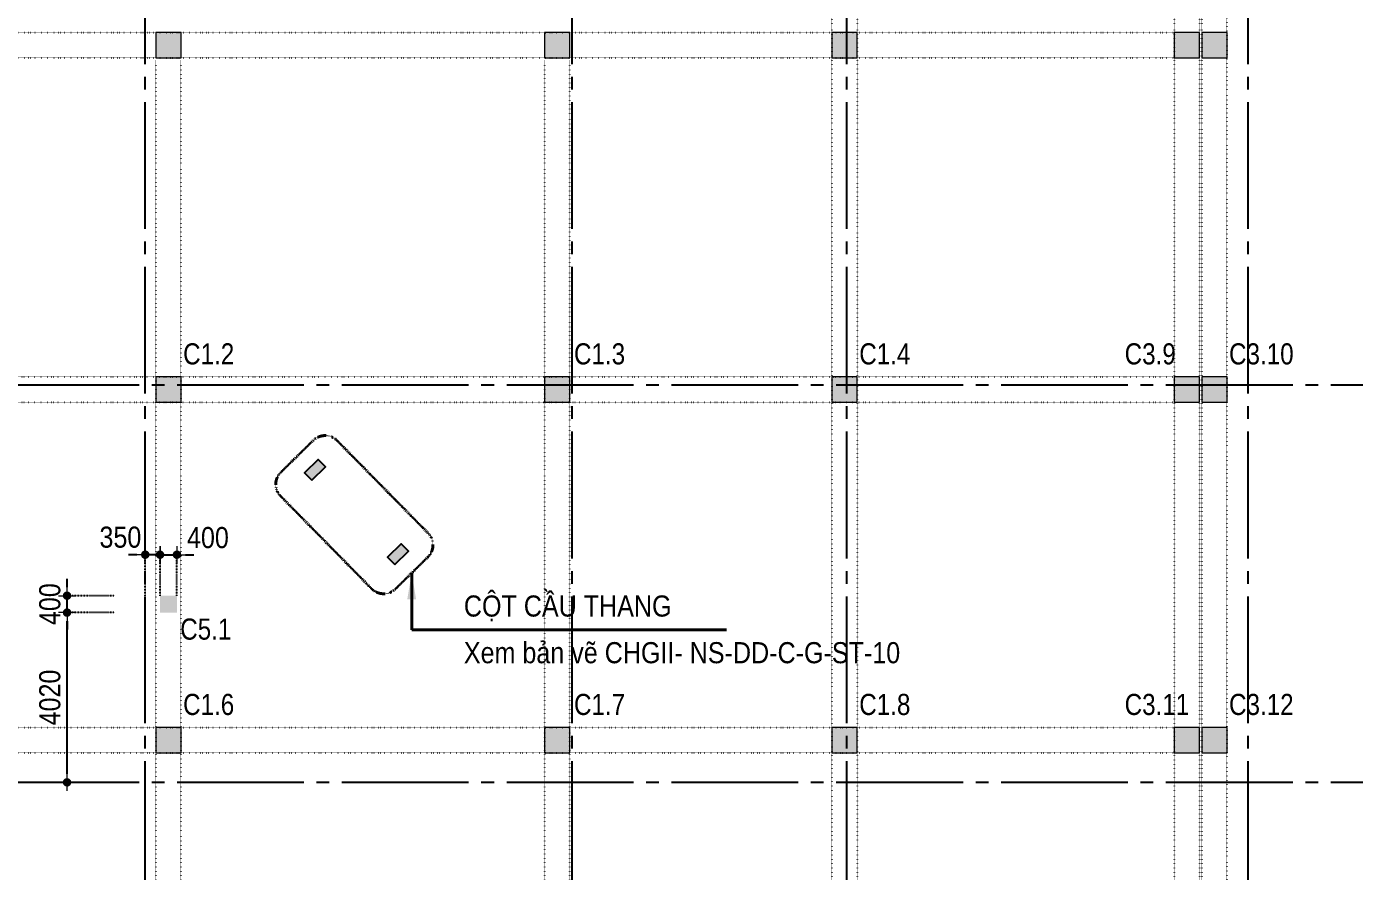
# Model space of a CAD drawing. Header units: millimetres. Extents: x -3973692 to -2843767, y 592734 to 838475.
# Drawn here: x -3706753 to -3675332, y 714622 to 734625 of the extents above; entities that cross this region are included whole.
import ezdxf
from ezdxf.enums import TextEntityAlignment as Align

# ---------------------------------------------------------------- set-up
doc = ezdxf.new("R2010")
doc.units = ezdxf.units.MM
doc.header["$MEASUREMENT"] = 0
doc.header["$PDMODE"] = 3
doc.header["$PDSIZE"] = -20
for name, pattern in [('CHG_XX_Cot_Ham 1$0$$AUDIT_BAD_LTYPE3', [0]), ('CHG_XX_Luoi truc$0$MB_Luoi truc$0$Center101', [13, 10, -1, 1, -1]), ('DIVIDE2', [15.875, 6.35, -3.175, 0, -3.175, 0, -3.175]), ('DOT2', [0.125, 0, -0.125]), ('HIDDEN5', [2.8375, 1.25, -1.5875])]:
    doc.linetypes.add(name, pattern=pattern)
doc.layers.get('0').update_dxf_attribs({"lineweight": 9})
doc.layers.get('Defpoints').update_dxf_attribs({"color": 10, "lineweight": 0})
for name, color, linetype, lineweight in [("'S_General_Dim_1", 1, 'Continuous', 18), ("'S_General_Divide_3 Intermediate", 3, 'DIVIDE2', 40), ("'S_General_Text_2_Normal", 2, 'Continuous', 25), ('CHG_XX_Cot_Ham 1$0$Ap0302_PC', 150, 'Continuous', 9), ('CHG_XX_Cot_Ham 1$0$Ap0302_PC @ 1', 150, 'Continuous', 9), ('CHG_XX_Cot_Ham 1$0$Ap0302_PC @ 150 VP1', 150, 'Continuous', 9), ('CHG_XX_Cot_Ham 1$0$Ap0302_PC @ 150 VP2', 150, 'Continuous', 9), ('CHG_XX_Cot_Ham 1$0$Ap0302_PC @ 150 VP3', 150, 'Continuous', 9), ('CHG_XX_Cot_Ham 1$0$Ap0302_PC @ 150 VP4', 150, 'Continuous', 9), ('CHG_XX_Cot_Ham 1$0$Ap0302_PC @ 150 VP5', 150, 'Continuous', 9), ('CHG_XX_Cot_Ham 1$0$Ap0302_PC @ 150 VP6', 150, 'Continuous', 9), ('CHG_XX_Cot_Ham 1$0$Ap0302_PC @ 150 VP7', 150, 'Continuous', 9), ('CHG_XX_Cot_Ham 1$0$Ap0302_PC @ 150 VP8', 150, 'Continuous', 9), ('CHG_XX_Cot_Ham 1$0$Ap0302_PC @ 150 VP9', 150, 'Continuous', 9), ('CHG_XX_Cot_Ham 1$0$Ap0302_PC @ 150 VPModel', 150, 'Continuous', 9), ('CHG_XX_Cot_Ham 1$0$Ap0311_H', 8, 'Continuous', 15), ('CHG_XX_Cot_Ham 1$0$KTV', 47, 'Continuous', 9), ('CHG_XX_Cot_Ham 1$0$Start hatch', 8, 'Continuous', 25), ('TEXT', 7, 'Continuous', 15)]:
    doc.layers.add(name, color=color, linetype=linetype, lineweight=lineweight)
for name, color, linetype in [('CHG_XX_Cot_Ham 1$0$$AUDIT_BAD_LAYER1', 7, 'Continuous'), ('CHG_XX_Cot_Ham 1$0$mb_cot tang 1-3$0$Concrete Line', 6, 'Continuous'), ('CHG_XX_Luoi truc$0$Grid', 34, 'Continuous'), ('CHG_XX_Luoi truc$0$Grid Line', 251, 'CHG_XX_Luoi truc$0$MB_Luoi truc$0$Center101'), ('dim', 1, 'Continuous')]:
    doc.layers.add(name, color=color, linetype=linetype)
doc.styles.add('arial', font='arial.ttf', dxfattribs={"width": 0.85})
doc.styles.add('CHG_XX_Luoi truc$0$MB_Luoi truc$0$Grid A-F$0$VNI-HelveCB', font='')
doc.styles.add('TTP-HelCon', font='')
doc.styles.get('CHG_XX_Luoi truc$0$MB_Luoi truc$0$Grid A-F$0$VNI-HelveCB').set_extended_font_data('VNI-Helve-Condense', bold=True)
doc.styles.get('TTP-HelCon').set_extended_font_data('VNI-Helve-Condense')
doc.dimstyles.new('200', dxfattribs={"dimscale": 200, "dimtxt": 2.5, "dimasz": 1, "dimexe": 0, "dimexo": 0, "dimgap": 0.75, "dimtad": 1, "dimdec": 0, "dimrnd": 10, "dimzin": 9, "dimdsep": 46, "dimtxsty": 'arial', "dimblk1": 'DIMDOT', "dimblk2": 'DIMDOT', "dimsah": 1, "dimcen": 2, "dimdle": 3, "dimclre": 8, "dimclrt": 2, "dimadec": 0, "dimazin": 0, "dimtfac": 1, "dimtdec": 0, "dimtix": 1, "dimtmove": 2, "dimatfit": 3, "dimldrblk": 'DIMPIJL', "dimfxl": 1, "dimtvp": 1.8, "dimtolj": 1, "dimtzin": 0, "dimarcsym": 0})
doc.dimstyles.new('RHE_50', dxfattribs={"dimscale": 50, "dimtxt": 2.5, "dimasz": 1, "dimexe": 0, "dimexo": 0, "dimgap": 0.75, "dimtad": 1, "dimdec": 0, "dimzin": 9, "dimdsep": 46, "dimtxsty": 'arial', "dimblk1": 'DIMDOT', "dimblk2": 'DIMDOT', "dimsah": 1, "dimcen": 2, "dimdle": 3, "dimclre": 8, "dimclrt": 2, "dimadec": 0, "dimazin": 0, "dimtfac": 1, "dimtdec": 0, "dimtix": 1, "dimtmove": 2, "dimatfit": 3, "dimldrblk": 'DIMPIJL', "dimfxl": 1, "dimtvp": 1.8, "dimtolj": 1, "dimtzin": 0, "dimarcsym": 0})

# ---------------------------------------------------------------- blocks, each defined once
blk = doc.blocks.new('*U2841')
at = {"layer": 'CHG_XX_Luoi truc$0$Grid Line'}
blk.add_line((0, 0), (0, 608), dxfattribs=at)
at = {"layer": 'CHG_XX_Luoi truc$0$Grid', "lineweight": -2, "style": 'CHG_XX_Luoi truc$0$MB_Luoi truc$0$Grid A-F$0$VNI-HelveCB'}
for tag, p in [('GRIDSUB', (0, 617)), ('GRID', (0, -9))]:
    blk.add_attdef(tag, text='', height=5, dxfattribs=at).set_placement(p, align=Align.MIDDLE)
blk = doc.blocks.new('*U2846')
at = {"layer": 'CHG_XX_Luoi truc$0$Grid Line'}
blk.add_line((0, 0), (0, 608), dxfattribs=at)
at = {"layer": 'CHG_XX_Luoi truc$0$Grid', "lineweight": -2, "style": 'CHG_XX_Luoi truc$0$MB_Luoi truc$0$Grid A-F$0$VNI-HelveCB'}
for tag, p in [('GRIDSUB', (0, 617)), ('GRID', (0, -9))]:
    blk.add_attdef(tag, text='', height=5, dxfattribs=at).set_placement(p, align=Align.MIDDLE)
blk = doc.blocks.new('*U2843')
at = {"layer": 'CHG_XX_Luoi truc$0$Grid Line'}
blk.add_line((0, 0), (0, 438), dxfattribs=at)
at = {"layer": 'CHG_XX_Luoi truc$0$Grid', "lineweight": -2, "style": 'CHG_XX_Luoi truc$0$MB_Luoi truc$0$Grid A-F$0$VNI-HelveCB'}
for tag, p in [('GRIDSUB', (0, 447)), ('GRID', (0, -9))]:
    blk.add_attdef(tag, text='', height=5, dxfattribs=at).set_placement(p, align=Align.MIDDLE)
blk = doc.blocks.new('CHG_XX_Luoi truc')
at = {"layer": 'CHG_XX_Luoi truc$0$Grid', "xscale": 300, "yscale": 300, "zscale": 300}
for name, p in [('*U2841', (44550, -12747)), ('*U2841', (54650, -12747)), ('*U2846', (61150, -12747)), ('*U2841', (70650, -12747))]:
    blk.add_blockref(name, p, dxfattribs=at)
at = {"layer": 'CHG_XX_Luoi truc$0$Grid', "xscale": 300.0000000000013, "yscale": 300.0000000000013, "zscale": 300.0000000000013, "rotation": 90}
for p in [(110703, 116150), (110703, 106750)]:
    blk.add_blockref('*U2843', p, dxfattribs=at)
blk = doc.blocks.new('*U3242')
at = {"layer": 'CHG_XX_Cot_Ham 1$0$Ap0302_PC @ 1'}
h = blk.add_hatch(color=50, dxfattribs=at)
h.dxf.hatch_style = 1
h.paths.add_polyline_path([(-300, -300), (-300, 300), (300, 300), (300, -300)])
at = {"layer": 'CHG_XX_Cot_Ham 1$0$Ap0302_PC @ 150 VP1'}
h = blk.add_hatch(color=50, dxfattribs=at)
h.dxf.hatch_style = 1
h.paths.add_polyline_path([(-300, -300), (-300, 300), (300, 300), (300, -300)])
at = {"layer": 'CHG_XX_Cot_Ham 1$0$Ap0302_PC @ 150 VP2'}
h = blk.add_hatch(color=50, dxfattribs=at)
h.dxf.hatch_style = 1
h.paths.add_polyline_path([(-300, -300), (-300, 300), (300, 300), (300, -300)])
at = {"layer": 'CHG_XX_Cot_Ham 1$0$Ap0302_PC @ 150 VP3'}
h = blk.add_hatch(color=50, dxfattribs=at)
h.dxf.hatch_style = 1
h.paths.add_polyline_path([(-300, -300), (-300, 300), (300, 300), (300, -300)])
at = {"layer": 'CHG_XX_Cot_Ham 1$0$Ap0302_PC @ 150 VP4'}
h = blk.add_hatch(color=50, dxfattribs=at)
h.dxf.hatch_style = 1
h.paths.add_polyline_path([(-300, -300), (-300, 300), (300, 300), (300, -300)])
at = {"layer": 'CHG_XX_Cot_Ham 1$0$Ap0302_PC @ 150 VP5'}
h = blk.add_hatch(color=50, dxfattribs=at)
h.dxf.hatch_style = 1
h.paths.add_polyline_path([(-300, -300), (-300, 300), (300, 300), (300, -300)])
at = {"layer": 'CHG_XX_Cot_Ham 1$0$Ap0302_PC @ 150 VP6'}
h = blk.add_hatch(color=50, dxfattribs=at)
h.dxf.hatch_style = 1
h.paths.add_polyline_path([(-300, -300), (-300, 300), (300, 300), (300, -300)])
at = {"layer": 'CHG_XX_Cot_Ham 1$0$Ap0302_PC @ 150 VP7'}
h = blk.add_hatch(color=50, dxfattribs=at)
h.dxf.hatch_style = 1
h.paths.add_polyline_path([(-300, -300), (-300, 300), (300, 300), (300, -300)])
at = {"layer": 'CHG_XX_Cot_Ham 1$0$Ap0302_PC @ 150 VP8'}
h = blk.add_hatch(color=50, dxfattribs=at)
h.dxf.hatch_style = 1
h.paths.add_polyline_path([(-300, -300), (-300, 300), (300, 300), (300, -300)])
at = {"layer": 'CHG_XX_Cot_Ham 1$0$Ap0302_PC @ 150 VP9'}
h = blk.add_hatch(color=50, dxfattribs=at)
h.dxf.hatch_style = 1
h.paths.add_polyline_path([(-300, -300), (-300, 300), (300, 300), (300, -300)])
at = {"layer": 'CHG_XX_Cot_Ham 1$0$Ap0302_PC @ 150 VPModel'}
h = blk.add_hatch(color=50, dxfattribs=at)
h.dxf.hatch_style = 1
h.paths.add_polyline_path([(-300, -300), (-300, 300), (300, 300), (300, -300)])
blk = doc.blocks.new('CHG_XX_Cot_Ham 1$0$HoBoi_C600x600')
at = {"layer": 'CHG_XX_Cot_Ham 1$0$Ap0302_PC'}
blk.add_lwpolyline([(300, -300), (300, 300), (-300, 300), (-300, -300)], close=True, dxfattribs=at)
blk.add_blockref('*U3242', (0, 0), dxfattribs=at)
blk = doc.blocks.new('CHG_XX_Cot_Ham 1')
at = {"layer": 'CHG_XX_Cot_Ham 1$0$Ap0311_H'}
h = blk.add_hatch(color=256, dxfattribs=at)
h.dxf.hatch_style = 1
h.paths.add_polyline_path([(99639.2, 163400), (-10900, 163400), (-10900, 85450), (-300, 85450), (-300, 84050), (32350, 84050), (32350, -9000), (103575.5, -9000), (106050, -6022), (106050, 158254.3)])
h.paths.add_polyline_path([(99533.7, 163100), (105750, 158110.4), (105750, 90450), (105650, 90450), (105650, 90450), (105750, 90450), (105750, 13850), (105750, 13825.9), (105750, -5913.6), (103434.7, -8700), (93600, -8700), (32650, -8700), (32650, 84350), (0, 84350), (0, 85750), (-10600, 85750), (-10600, 163100), (93600, 163100)], flags=16)
at = {"layer": 'CHG_XX_Cot_Ham 1$0$KTV'}
h = blk.add_hatch(color=256, dxfattribs=at)
h.paths.add_polyline_path([(48641.1, 114396), (48816.3, 114217.7), (48495.4, 113902.2), (48320.1, 114080.5)])
h.paths.add_polyline_path([(50603.8, 112399.1), (50779, 112220.8), (50457.1, 111906.3), (50282.9, 112083.6)])
at = {"layer": 'CHG_XX_Cot_Ham 1$0$Start hatch'}
h = blk.add_hatch(color=2, dxfattribs=at)
h.dxf.hatch_style = 1
h.paths.add_polyline_path([(44899.8, 110768.9), (45299.8, 110768.9), (45299.8, 111168.9), (44899.8, 111168.9)])
at = {"layer": 'CHG_XX_Cot_Ham 1$0$$AUDIT_BAD_LAYER1', "linetype": 'CHG_XX_Cot_Ham 1$0$$AUDIT_BAD_LTYPE3'}
for points in [[(48495.4, 113902.2), (48816.3, 114217.7), (48641.1, 114396), (48320.1, 114080.5), (48495.4, 113902.2)], [(50457, 111906.2), (50779, 112220.8), (50603.8, 112399.1), (50282.9, 112083.6), (50457, 111906.2)], [(50458.1, 111905.3), (50779, 112220.8), (50603.8, 112399.1), (50282.9, 112083.6), (50458.1, 111905.3)]]:
    blk.add_lwpolyline(points, dxfattribs=at)
at = {"layer": 'CHG_XX_Cot_Ham 1$0$Ap0302_PC'}
for points in [[(48641.1, 114396), (48816.3, 114217.7), (48495.4, 113902.2), (48320.1, 114080.5), (48641.1, 114396)], [(50603.8, 112399.1), (50779, 112220.8), (50457.1, 111906.3), (50282.9, 112083.6), (50603.8, 112399.1)], [(50603.8, 112399.1), (50779, 112220.8), (50458.1, 111905.3), (50282.9, 112083.6), (50603.8, 112399.1)]]:
    blk.add_lwpolyline(points, dxfattribs=at)
blk.add_blockref('CHG_XX_Cot_Ham 1$0$HoBoi_C600x600', (45100, 107750), dxfattribs=at)
at = {"layer": 'CHG_XX_Cot_Ham 1$0$mb_cot tang 1-3$0$Concrete Line'}
for name, p in [('CHG_XX_Luoi truc', (0, 0)), ('CHG_XX_Cot_Ham 1$0$HoBoi_C600x600', (45100, 124200)), ('CHG_XX_Cot_Ham 1$0$HoBoi_C600x600', (54300, 124200)), ('CHG_XX_Cot_Ham 1$0$HoBoi_C600x600', (61100, 124200)), ('CHG_XX_Cot_Ham 1$0$HoBoi_C600x600', (69200, 124200)), ('CHG_XX_Cot_Ham 1$0$HoBoi_C600x600', (69850, 124200)), ('CHG_XX_Cot_Ham 1$0$HoBoi_C600x600', (45100, 116050)), ('CHG_XX_Cot_Ham 1$0$HoBoi_C600x600', (54300, 116050)), ('CHG_XX_Cot_Ham 1$0$HoBoi_C600x600', (61100, 116050)), ('CHG_XX_Cot_Ham 1$0$HoBoi_C600x600', (69200, 116050)), ('CHG_XX_Cot_Ham 1$0$HoBoi_C600x600', (69850, 116050)), ('CHG_XX_Cot_Ham 1$0$HoBoi_C600x600', (45100, 107750)), ('CHG_XX_Cot_Ham 1$0$HoBoi_C600x600', (54300, 107750)), ('CHG_XX_Cot_Ham 1$0$HoBoi_C600x600', (61100, 107750)), ('CHG_XX_Cot_Ham 1$0$HoBoi_C600x600', (69200, 107750)), ('CHG_XX_Cot_Ham 1$0$HoBoi_C600x600', (69850, 107750))]:
    blk.add_blockref(name, p, dxfattribs=at)
blk = doc.blocks.new('PODIUM')
at = {"layer": 'TEXT', "color": 2, "style": 'TTP-HelCon'}
for s, p in [('C1.2', (-32000, 50500)), ('C1.3', (-22750, 50500)), ('C1.4', (-16000, 50500)), ('C1.6', (-32000, 42200)), ('C1.7', (-22750, 42200)), ('C1.8', (-16000, 42200))]:
    blk.add_text(s, height=500, dxfattribs=at).set_placement(p)
at = {"layer": 'TEXT', "color": 5, "style": 'TTP-HelCon'}
for s, p in [('C3.9', (-9720, 50500)), ('C3.10', (-7250, 50500)), ('C3.11', (-9720, 42200)), ('C3.12', (-7250, 42200))]:
    blk.add_text(s, height=500, dxfattribs=at).set_placement(p)
blk = doc.blocks.new('DIMDOT')
for p, q in [((1, 0), (-1, 0)), ((0, -1), (0, 1))]:
    blk.add_line(p, q)
at = {"const_width": 0.5}
blk.add_lwpolyline([(-0.25, 0, 1), (0.25, 0, 1)], format="xyb", close=True, dxfattribs=at)
blk = doc.blocks.new('DIMPIJL')
at = {"linetype": 'ByBlock'}
blk.add_solid([(-2.5, 0.42), (-2.5, -0.42), (0, 0)], dxfattribs=at)
blk = doc.blocks.new('*D2529')
at = {"layer": "'S_General_Dim_1", "color": 8, "linetype": 'HIDDEN5', "lineweight": -2, "transparency": 16777216}
for p, q in [((-3704674, 720750), (-3705795, 720750)), ((-3704674, 716731), (-3705795, 716731))]:
    blk.add_line(p, q, dxfattribs=at)
at = {"layer": "'S_General_Dim_1", "color": 0, "lineweight": -2, "transparency": 16777216}
blk.add_line((-3705795, 716931), (-3705795, 720550), dxfattribs=at)
at = {"layer": 'Defpoints', "color": 0, "transparency": 16777216}
for p in [(-3705795, 720750), (-3704674, 720750), (-3704674, 716731)]:
    blk.add_point(p, dxfattribs=at)
at = {"layer": "'S_General_Dim_1", "color": 0, "lineweight": -2, "transparency": 16777216, "xscale": 200, "yscale": 200, "zscale": 200}
for p, rotation in [((-3705795, 720750), 90), ((-3705795, 716731), 270)]:
    blk.add_blockref('DIMDOT', p, dxfattribs=dict(at, rotation=rotation))
at = {"layer": "'S_General_Dim_1", "color": 2, "transparency": 16777216, "insert": (-3706201, 718740), "char_height": 500, "attachment_point": 5, "rotation": 90, "style": 'arial'}
blk.add_mtext('\\A1;4020', dxfattribs=at)
blk = doc.blocks.new('*D2530')
at = {"layer": "'S_General_Dim_1", "color": 0, "lineweight": -2, "transparency": 16777216}
for p, q in [((-3704145, 722121), (-3704345, 722121)), ((-3703595, 722121), (-3703945, 722121)), ((-3703395, 722121), (-3703195, 722121))]:
    blk.add_line(p, q, dxfattribs=at)
at = {"layer": "'S_General_Dim_1", "color": 8, "linetype": 'HIDDEN5', "lineweight": -2, "transparency": 16777216}
for p, q in [((-3703945, 721150), (-3703945, 722121)), ((-3703595, 721150), (-3703595, 722121))]:
    blk.add_line(p, q, dxfattribs=at)
at = {"layer": 'Defpoints', "color": 0, "transparency": 16777216}
for p in [(-3703945, 722121), (-3703945, 721150), (-3703595, 721150)]:
    blk.add_point(p, dxfattribs=at)
at = {"layer": "'S_General_Dim_1", "color": 0, "lineweight": -2, "transparency": 16777216, "xscale": 200, "yscale": 200, "zscale": 200}
blk.add_blockref('DIMDOT', (-3703945, 722121), dxfattribs=at)
at = {"layer": "'S_General_Dim_1", "color": 0, "lineweight": -2, "transparency": 16777216, "xscale": 200, "yscale": 200, "zscale": 200, "rotation": 180}
blk.add_blockref('DIMDOT', (-3703595, 722121), dxfattribs=at)
at = {"layer": "'S_General_Dim_1", "color": 2, "transparency": 16777216, "insert": (-3704533, 722533), "char_height": 500, "attachment_point": 5, "style": 'arial'}
blk.add_mtext('\\A1;350', dxfattribs=at)
blk = doc.blocks.new('*D2531')
at = {"layer": "'S_General_Dim_1", "color": 0, "lineweight": -2, "transparency": 16777216}
for p, q in [((-3703795, 722121), (-3703995, 722121)), ((-3703595, 722121), (-3703195, 722121)), ((-3702995, 722121), (-3702795, 722121))]:
    blk.add_line(p, q, dxfattribs=at)
at = {"layer": "'S_General_Dim_1", "color": 8, "linetype": 'HIDDEN5', "lineweight": -2, "transparency": 16777216}
for p, q in [((-3703595, 721150), (-3703595, 722121)), ((-3703195, 721150), (-3703195, 722121))]:
    blk.add_line(p, q, dxfattribs=at)
at = {"layer": 'Defpoints', "color": 0, "transparency": 16777216}
for p in [(-3703195, 722121), (-3703595, 721150), (-3703195, 721150)]:
    blk.add_point(p, dxfattribs=at)
at = {"layer": "'S_General_Dim_1", "color": 0, "lineweight": -2, "transparency": 16777216, "xscale": 200, "yscale": 200, "zscale": 200}
blk.add_blockref('DIMDOT', (-3703595, 722121), dxfattribs=at)
at = {"layer": "'S_General_Dim_1", "color": 0, "lineweight": -2, "transparency": 16777216, "xscale": 200, "yscale": 200, "zscale": 200, "rotation": 180}
blk.add_blockref('DIMDOT', (-3703195, 722121), dxfattribs=at)
at = {"layer": "'S_General_Dim_1", "color": 2, "transparency": 16777216, "insert": (-3702462, 722523), "char_height": 500, "attachment_point": 5, "style": 'arial'}
blk.add_mtext('\\A1;400', dxfattribs=at)
blk = doc.blocks.new('*D2532')
at = {"layer": "'S_General_Dim_1", "color": 0, "lineweight": -2, "transparency": 16777216}
for p, q in [((-3705795, 721350), (-3705795, 721550)), ((-3705795, 720750), (-3705795, 721150)), ((-3705795, 720550), (-3705795, 720350))]:
    blk.add_line(p, q, dxfattribs=at)
at = {"layer": "'S_General_Dim_1", "color": 8, "linetype": 'HIDDEN5', "lineweight": -2, "transparency": 16777216}
for p, q in [((-3704674, 721150), (-3705795, 721150)), ((-3704674, 720750), (-3705795, 720750))]:
    blk.add_line(p, q, dxfattribs=at)
at = {"layer": 'Defpoints', "color": 0, "transparency": 16777216}
for p in [(-3705795, 721150), (-3704674, 721150), (-3704674, 720750)]:
    blk.add_point(p, dxfattribs=at)
at = {"layer": "'S_General_Dim_1", "color": 0, "lineweight": -2, "transparency": 16777216, "xscale": 200, "yscale": 200, "zscale": 200}
for p, rotation in [((-3705795, 721150), 270), ((-3705795, 720750), 90)]:
    blk.add_blockref('DIMDOT', p, dxfattribs=dict(at, rotation=rotation))
at = {"layer": "'S_General_Dim_1", "color": 2, "transparency": 16777216, "insert": (-3706201, 720950), "char_height": 500, "attachment_point": 5, "rotation": 90, "style": 'arial'}
blk.add_mtext('\\A1;400', dxfattribs=at)
blk = doc.blocks.new('CT')
at = {"layer": "'S_General_Divide_3 Intermediate", "ltscale": 0.5}
blk.add_lwpolyline([(51239, 112084), (50472, 111330, -0.414214), (49906, 111335), (47753, 113526, -0.414214), (47758, 114091), (48525, 114845, -0.414214), (49091, 114840), (51244, 112650, -0.414214)], format="xyb", close=True, dxfattribs=at)
at = {"layer": "'S_General_Text_2_Normal", "ltscale": 1500, "style": 'arial', "width": 0.85}
for s, p in [('CỘT CẦU THANG', (52090, 111175)), ('Xem bản vẽ CHGII- NS-DD-C-G-ST-10', (52090, 110070))]:
    blk.add_text(s, height=500, dxfattribs=at).set_placement(p, align=Align.TOP_LEFT)
at = {"layer": "'S_General_Dim_1", "color": 1}
blk.add_leader([(50855, 111707), (50855, 110360), (58301, 110360)], dimstyle='RHE_50', override={"dimasz": 5}, dxfattribs=at)

msp = doc.modelspace()

# ---------------------------------------------------------------- linework, layer by layer
at = {"layer": 'dim', "linetype": 'DOT2', "ltscale": 10}
for p, q in [((-3687695.2, 742581), (-3687695.2, 642817.3)), ((-3687097.1, 742581), (-3687105.8, 642817.3)), ((-3679595.2, 742581), (-3679595.2, 675831)), ((-3678997.1, 742581), (-3679002.9, 675831)), ((-3678945.2, 742581), (-3678945.2, 642831)), ((-3678347.1, 742580.2), (-3678355.8, 642231)), ((-3719095.2, 734481), (-3679595.2, 734481)), ((-3719095.2, 733881), (-3679595.2, 733881)), ((-3703695.2, 733831), (-3703695.2, 701281)), ((-3703105.8, 733831), (-3703105.8, 701281)), ((-3694495.2, 733831), (-3694495.2, 642831)), ((-3693905.8, 733831), (-3693905.8, 642817.3)), ((-3719105.8, 726331), (-3679605.8, 726331)), ((-3719105.8, 725731), (-3679605.8, 725731)), ((-3719095.2, 718031), (-3679595.2, 718031)), ((-3719095.2, 717431), (-3679595.2, 717431))]:
    msp.add_line(p, q, dxfattribs=at)

# ---------------------------------------------------------------- block references
at = {"layer": "'S_General_Divide_3 Intermediate"}
for name in ['CHG_XX_Cot_Ham 1', 'CT']:
    msp.add_blockref(name, (-3748495.2, 609981), dxfattribs=at)
at = {"layer": 'TEXT'}
msp.add_blockref('PODIUM', (-3671048.8, 676125.7), dxfattribs=at)

# ---------------------------------------------------------------- texts
at = {"layer": 'TEXT', "color": 7, "style": 'TTP-HelCon'}
msp.add_text('C5.1', height=500, dxfattribs=at).set_placement((-3703116.5, 720109.6))

# ---------------------------------------------------------------- dimensions: what is measured, and where the dimension line sits
at = {"layer": "'S_General_Dim_1"}
for base, p2, picture, middle in [((-3703945.2, 722121.1), (-3703945.2, 721150), '*D2530', (-3704533.4, 722533.2)), ((-3703195.4, 722121.1), (-3703195.4, 721150), '*D2531', (-3702461.8, 722523.1))]:
    dim = msp.add_linear_dim(base=base, p1=(-3703595.4, 721150), p2=p2, dimstyle='200', dxfattribs=at)
    dim.commit()
    dim.dimension.update_dxf_attribs({"geometry": picture, "text_midpoint": middle, "dimtype": 160})
for base, p1, p2, picture, middle in [((-3705795.3, 721150), (-3704673.9, 720750), (-3704673.9, 721150), '*D2532', (-3706200.6, 720950)), ((-3705795.3, 720750), (-3704673.9, 716731), (-3704673.9, 720750), '*D2529', (-3706200.6, 718740.5))]:
    dim = msp.add_linear_dim(base=base, p1=p1, p2=p2, angle=90, dimstyle='200', dxfattribs=at)
    dim.commit()
    dim.dimension.update_dxf_attribs({"geometry": picture, "text_midpoint": middle})

doc.saveas('drawing.dxf')
